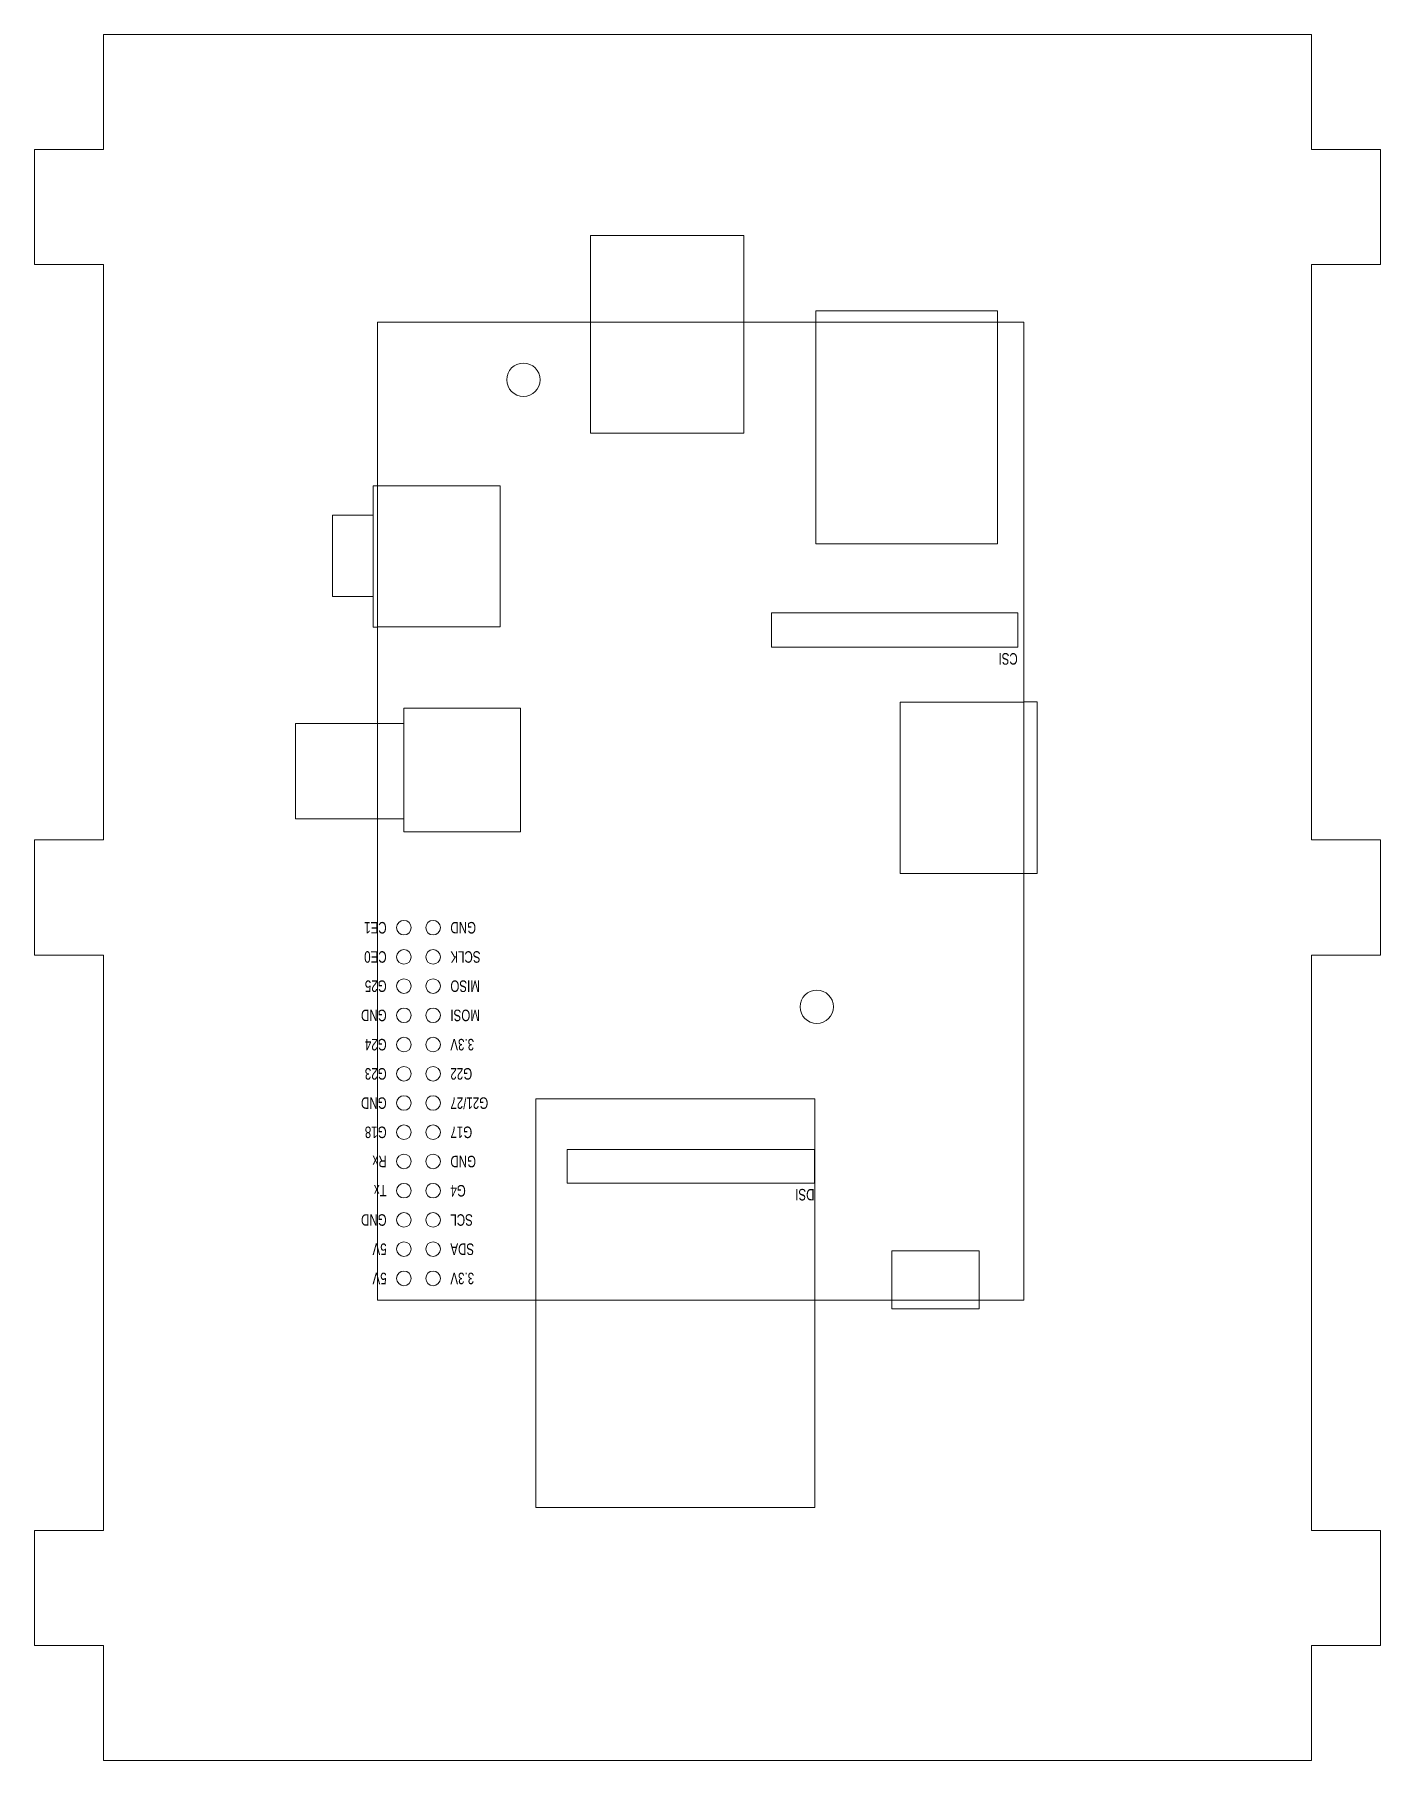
# Model space of a CAD drawing. Header units: millimetres. Extents: x -6 to 111, y 0 to 150.
import ezdxf

# ---------------------------------------------------------------- set-up
doc = ezdxf.new("R2010")
doc.units = ezdxf.units.MM
for name, color, linetype, lineweight in [('Panel', 1, 'CONTINUOUS', 0), ('RaspberryPi_Board', 2, 'CONTINUOUS', 0), ('RaspberryPi_BoardHeaders', 4, 'CONTINUOUS', 0), ('RaspberryPi_Connectors', 3, 'CONTINUOUS', 0), ('RaspberryPi_MountingHoles', 1, 'CONTINUOUS', 0)]:
    doc.layers.add(name, color=color, linetype=linetype, lineweight=lineweight)
doc.styles.get("Standard").update_dxf_attribs({"font": 'txt', "width": 0.75})

# ---------------------------------------------------------------- blocks, each defined once
blk = doc.blocks.new('RaspberryPi-0')
at = {"layer": 'RaspberryPi_Board'}
for p, q in [((0, 56.199999), (0, 0.000299)), ((0, 56.199999), (85, 56.199999)), ((85, 56.199999), (85, 0)), ((0, 0), (85, 0))]:
    blk.add_line(p, q, dxfattribs=at)
at = {"layer": 'RaspberryPi_BoardHeaders'}
for p, q in [((10.180262, 39.691264), (10.180262, 18.199999)), ((10.180262, 39.691264), (13.09068, 39.691264)), ((13.09068, 39.691264), (13.09068, 18.199999)), ((56.746955, 21.949999), (56.746955, 0.532909)), ((56.746955, 21.949999), (59.745568, 21.949999)), ((59.745568, 21.949999), (59.745568, 0.532909)), ((10.180262, 18.199999), (13.09068, 18.199999)), ((56.746955, 0.532909), (59.745568, 0.532909))]:
    blk.add_line(p, q, dxfattribs=at)
for centre in [(1.899999, 53.889999), (4.439999, 53.889999), (6.979999, 53.889999), (9.519999, 53.889999), (12.059999, 53.889999), (14.599999, 53.889999), (17.139999, 53.889999), (19.679999, 53.889999), (22.219999, 53.889999), (24.759999, 53.889999), (27.299999, 53.889999), (29.839999, 53.889999), (32.379999, 53.889999), (1.899999, 51.349999), (4.439999, 51.349999), (6.979999, 51.349999), (9.519999, 51.349999), (12.059999, 51.349999), (14.599999, 51.349999), (17.139999, 51.349999), (19.679999, 51.349999), (22.219999, 51.349999), (24.759999, 51.349999), (27.299999, 51.349999), (29.839999, 51.349999), (32.379999, 51.349999)]:
    blk.add_circle(centre, 0.635, dxfattribs=at)
at = {"layer": 'RaspberryPi_Connectors'}
for p, q in [((41.85, 63.3), (50.125, 63.3)), ((41.85, 63.3), (41.85, 56.199999)), ((50.125, 63.3), (50.125, 56.199999)), ((61.15, 60.099999), (68.224999, 60.099999)), ((61.15, 60.099999), (61.15, 56.575)), ((68.224999, 60.099999), (68.224999, 56.575)), ((41.842085, 56.199999), (41.842085, 53.890578)), ((50.132369, 56.199999), (50.132369, 53.890578)), ((58.5, 56.575), (70.774999, 56.575)), ((58.5, 56.575), (58.5, 56.199999)), ((58.510843, 56.199999), (58.510843, 45.512101)), ((70.769879, 56.199999), (70.769879, 45.512101)), ((70.774999, 56.575), (70.774999, 56.199999)), ((40.695557, 53.890578), (40.695557, 43.748213)), ((40.695557, 53.890578), (51.455284, 53.890578)), ((41.842085, 53.890578), (50.132369, 53.890578)), ((51.455284, 53.890578), (51.455284, 43.748213)), ((58.510843, 45.512101), (70.769879, 45.512101)), ((40.695557, 43.748213), (51.455284, 43.748213)), ((-18, 42.425), (-0.024999, 42.425)), ((-18, 42.425), (-18, 18.175)), ((0, 42.425295), (17.500404, 42.425295)), ((17.500404, 42.425295), (17.500404, 18.17181)), ((75.355991, 37.662792), (75.355991, 24.345425)), ((75.355991, 37.662792), (85, 37.662792)), ((85, 37.674999), (92.524999, 37.674999)), ((92.524999, 37.674999), (92.524999, 24.349999)), ((75.355991, 24.345425), (85, 24.345425)), ((85, 24.349999), (92.524999, 24.349999)), ((-18, 18.175), (0, 18.175)), ((0, 18.17181), (17.500404, 18.17181)), ((65.742792, 18.083613), (65.742792, 2.2968)), ((65.742792, 18.083613), (85, 18.083613)), ((85, 18.074998), (86.000001, 18.074998)), ((86.000001, 18.074998), (86.000001, 2.3)), ((-0.750001, 11.474998), (0, 11.474998)), ((-0.750001, 11.474998), (-0.750001, 3.874998)), ((0, 11.469027), (4.299999, 11.469027)), ((4.299999, 11.469027), (4.299999, 3.884302)), ((37.079583, 10.763471), (37.079583, 0)), ((37.079583, 10.763471), (51.984453, 10.763471)), ((51.984453, 10.763471), (51.984453, 0)), ((-0.750001, 3.874998), (0, 3.874998)), ((0, 3.884302), (4.299999, 3.884302)), ((65.742792, 2.2968), (85, 2.2968)), ((85, 2.3), (86.000001, 2.3)), ((37.075001, 0), (37.075001, -1.150001)), ((52, 0), (52, -1.150001)), ((37.075001, -1.150001), (52, -1.150001))]:
    blk.add_line(p, q, dxfattribs=at)
at = {"layer": 'RaspberryPi_MountingHoles'}
for centre in [(80, 43.5), (25.5, 18)]:
    blk.add_circle(centre, 1.45, dxfattribs=at)
at = {"layer": 'RaspberryPi_BoardHeaders', "char_height": 1, "rotation": 90}
for s, insert, width, attachment_point in [('GND', (6.979999, 55.389999), 2.33333333, 4), ('G18', (14.599999, 55.389999), 1.88888889, 4), ('GND', (17.139999, 55.389999), 2.33333333, 4), ('G23', (19.679999, 55.389999), 2.11111111, 4), ('G24', (22.219999, 55.389999), 2.22222222, 4), ('GND', (24.759999, 55.389999), 2.33333333, 4), ('G25', (27.299999, 55.389999), 2.11111111, 4), ('CE0', (29.839999, 55.389999), 2, 4), ('CE1', (32.379999, 55.389999), 1.77777778, 4), ('5V', (1.899999, 55.389999), 1.44444444, 4), ('5V', (4.439999, 55.389999), 1.44444444, 4), ('Tx', (9.519999, 55.389999), 1.33333333, 4), ('Rx', (12.059999, 55.389999), 1.33333333, 4), ('3.3V', (1.899999, 49.849999), 2.55555556, 6), ('SDA', (4.439999, 49.849999), 2.44444423, 6), ('SCL', (6.979999, 49.849999), 2.1111109, 6), ('G4', (9.519999, 49.849999), 1.44444444, 6), ('GND', (12.059999, 49.849999), 2.33333333, 6), ('G17', (14.599999, 49.849999), 1.88888889, 6), ('G21/27', (17.139999, 49.849999), 4.22222222, 6), ('G22', (19.679999, 49.849999), 2.11111111, 6), ('3.3V', (22.219999, 49.849999), 2.55555556, 6), ('MOSI', (24.759999, 49.849999), 2.77777757, 6), ('MISO', (27.299999, 49.849999), 2.77777757, 6), ('SCLK', (29.839999, 49.849999), 2.99999979, 6), ('GND', (32.379999, 49.849999), 2.33333333, 6), ('DSI', (9.180262, 18.199999), 1.77777757, 4), ('CSI', (55.746955, 0.532909), 1.66666645, 4)]:
    blk.add_mtext(s, dxfattribs=dict(at, insert=insert, width=width, attachment_point=attachment_point))

msp = doc.modelspace()

# ---------------------------------------------------------------- linework, layer by layer
at = {"layer": 'Panel'}
for p, q in [((0, 150), (105, 150)), ((0, 140), (0, 150)), ((105, 140), (105, 150)), ((-6, 140), (-6, 130)), ((-3, 140), (-6, 140)), ((0, 140), (-3, 140)), ((105, 140), (108, 140)), ((108, 140), (111, 140)), ((111, 140), (111, 130)), ((-3, 130), (-6, 130)), ((0, 130), (-3, 130)), ((0, 80), (0, 130)), ((105, 130), (108, 130)), ((105, 80), (105, 130)), ((111, 130), (108, 130)), ((-6, 80), (-6, 70)), ((-3, 80), (-6, 80)), ((0, 80), (-3, 80)), ((105, 80), (108, 80)), ((108, 80), (111, 80)), ((111, 80), (111, 70)), ((-6, 70), (-3, 70)), ((0, 70), (-3, 70)), ((0, 20), (0, 70)), ((105, 70), (108, 70)), ((105, 20), (105, 70)), ((111, 70), (108, 70)), ((-6, 10), (-6, 20)), ((-3, 20), (-6, 20)), ((0, 20), (-3, 20)), ((105, 20), (108, 20)), ((108, 20), (111, 20)), ((111, 20), (111, 10)), ((-6, 10), (-3, 10)), ((0, 10), (-3, 10)), ((0, 0), (0, 10)), ((105, 10), (108, 10)), ((105, 0), (105, 10)), ((108, 10), (111, 10)), ((0, 0), (105, 0))]:
    msp.add_line(p, q, dxfattribs=at)

# ---------------------------------------------------------------- block references
at = {"layer": 'Panel', "rotation": 90}
msp.add_blockref('RaspberryPi-0', (80, 40), dxfattribs=at)

doc.saveas('drawing.dxf')
